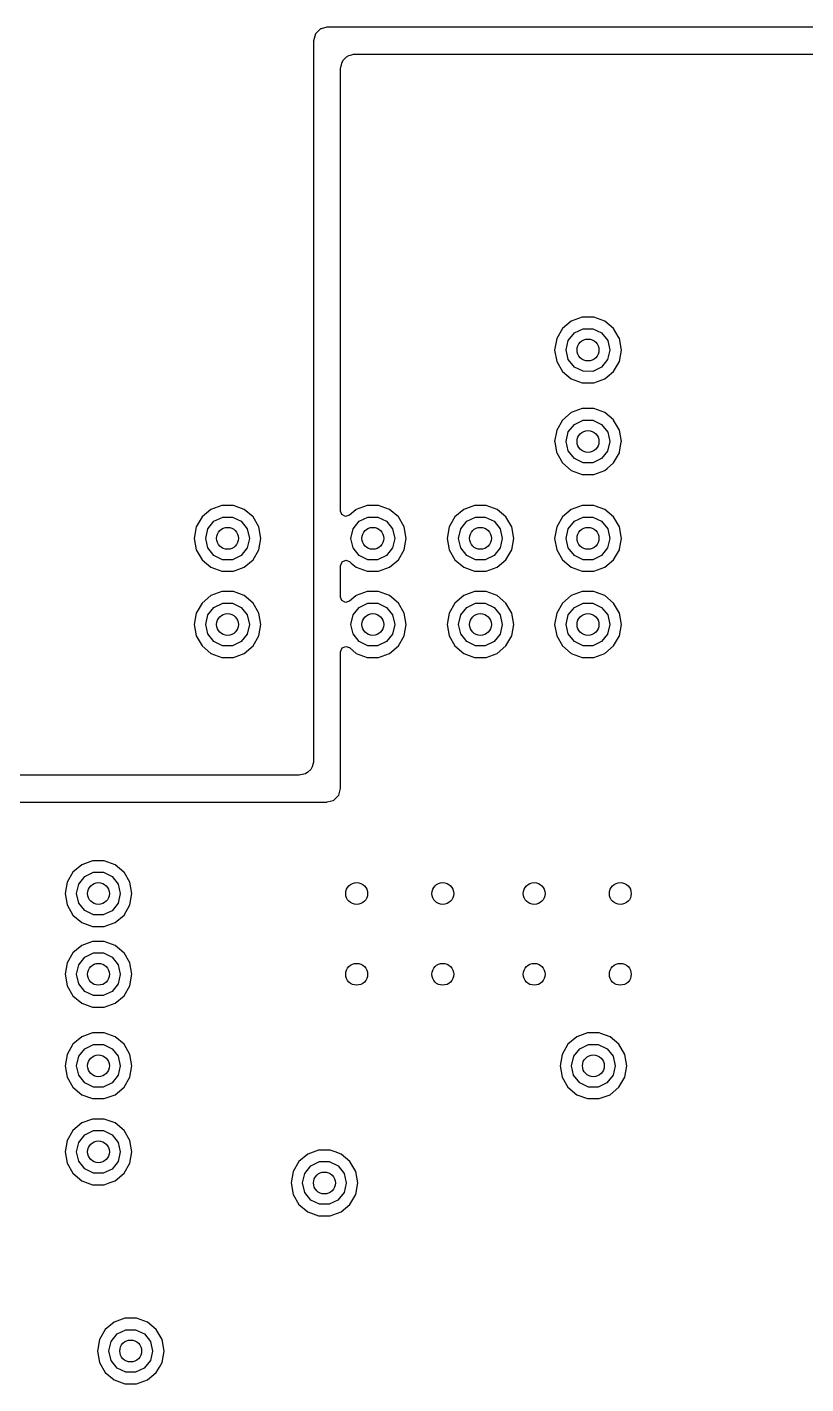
# Model space of a CAD drawing. Extents: x 2.01 to 4.77, y -4.11 to -1.35.
# Drawn here: x 2.2987 to 2.5837, y -2.1321 to -1.6358 of the extents above; entities that cross this region are included whole.
import ezdxf

# ---------------------------------------------------------------- set-up
doc = ezdxf.new("R2010")
doc.units = 0
doc.header["$MEASUREMENT"] = 0
doc.layers.add('BLACK', color=7, linetype='CONTINUOUS')

msp = doc.modelspace()

# ---------------------------------------------------------------- linework, layer by layer
at = {"layer": 'BLACK', "linetype": 'CONTINUOUS'}
for p, q in [((2.40604, -1.6365), (2.40421, -1.63833)), ((2.40629, -1.63643), (2.40604, -1.6365)), ((2.40842, -1.63586), (2.40629, -1.63643)), ((2.40854, -1.63583), (2.40842, -1.63586)), ((2.40842, -1.63586), (2.40842, -1.63586)), ((3.78411, -1.63583), (2.40854, -1.63583)), ((2.40421, -1.63833), (2.40354, -1.64083)), ((2.40354, -1.64083), (2.40354, -1.90419)), ((2.41443, -1.6478), (2.41551, -1.64671)), ((2.41551, -1.64671), (2.41639, -1.6462)), ((2.41639, -1.6462), (2.41702, -1.64604)), ((2.41702, -1.64604), (2.41814, -1.64574)), ((2.41814, -1.64574), (2.41864, -1.64567)), ((2.41864, -1.64567), (3.33682, -1.64567)), ((2.41339, -1.65093), (2.41345, -1.65042)), ((2.41339, -1.81285), (2.41339, -1.65093)), ((2.41345, -1.65042), (2.41392, -1.64868)), ((2.41392, -1.64868), (2.41443, -1.6478)), ((2.49459, -1.74609), (2.49247, -1.74976)), ((2.49783, -1.74337), (2.49459, -1.74609)), ((2.50182, -1.74192), (2.49783, -1.74337)), ((2.49896, -1.74768), (2.50216, -1.74614)), ((2.50606, -1.74192), (2.50182, -1.74192)), ((2.50216, -1.74614), (2.50572, -1.74614)), ((2.50572, -1.74614), (2.50893, -1.74768)), ((2.51004, -1.74337), (2.50606, -1.74192)), ((2.51329, -1.74609), (2.51004, -1.74337)), ((2.51497, -1.74902), (2.51329, -1.74609)), ((2.49247, -1.74976), (2.49173, -1.75394)), ((2.49594, -1.75392), (2.49673, -1.75046)), ((2.49673, -1.75046), (2.49896, -1.74768)), ((2.50893, -1.74768), (2.51115, -1.75047)), ((2.51115, -1.75047), (2.51194, -1.75394)), ((2.51541, -1.74976), (2.51497, -1.74902)), ((2.51614, -1.75394), (2.51541, -1.74976)), ((2.49173, -1.75394), (2.49247, -1.75811)), ((2.49672, -1.75739), (2.49594, -1.75392)), ((2.51194, -1.75396), (2.51113, -1.75743)), ((2.51194, -1.75394), (2.51194, -1.75396)), ((2.51541, -1.75811), (2.51614, -1.75394)), ((2.49247, -1.75811), (2.49459, -1.76178)), ((2.49894, -1.76018), (2.49672, -1.75739)), ((2.50214, -1.76173), (2.49894, -1.76018)), ((2.5057, -1.76174), (2.50214, -1.76173)), ((2.50891, -1.76021), (2.5057, -1.76174)), ((2.51113, -1.75743), (2.50891, -1.76021)), ((2.51329, -1.76178), (2.51541, -1.75811)), ((2.49459, -1.76178), (2.49783, -1.76451)), ((2.49783, -1.76451), (2.50182, -1.76596)), ((2.50182, -1.76596), (2.50606, -1.76596)), ((2.50606, -1.76596), (2.51004, -1.76451)), ((2.51004, -1.76451), (2.51091, -1.76378)), ((2.51091, -1.76378), (2.51329, -1.76178)), ((2.50182, -1.77538), (2.49783, -1.77683)), ((2.50606, -1.77538), (2.50182, -1.77538)), ((2.51004, -1.77683), (2.50606, -1.77538)), ((2.49459, -1.77956), (2.49247, -1.78323)), ((2.49783, -1.77683), (2.49459, -1.77956)), ((2.49673, -1.78392), (2.49896, -1.78114)), ((2.49896, -1.78114), (2.50216, -1.7796)), ((2.50216, -1.7796), (2.50572, -1.7796)), ((2.50572, -1.7796), (2.50893, -1.78115)), ((2.50893, -1.78115), (2.51115, -1.78393)), ((2.51325, -1.77953), (2.51004, -1.77683)), ((2.51329, -1.77956), (2.51325, -1.77953)), ((2.51541, -1.78323), (2.51329, -1.77956)), ((2.49247, -1.78323), (2.49173, -1.7874)), ((2.49594, -1.78739), (2.49673, -1.78392)), ((2.51115, -1.78393), (2.51194, -1.7874)), ((2.51614, -1.7874), (2.51541, -1.78323)), ((2.49173, -1.7874), (2.49176, -1.78757)), ((2.49176, -1.78757), (2.49241, -1.79126)), ((2.49241, -1.79126), (2.49247, -1.79158)), ((2.49672, -1.79086), (2.49594, -1.78739)), ((2.49894, -1.79364), (2.49672, -1.79086)), ((2.51113, -1.7909), (2.50891, -1.79367)), ((2.51194, -1.78743), (2.51113, -1.7909)), ((2.51194, -1.7874), (2.51194, -1.78743)), ((2.51541, -1.79158), (2.51546, -1.79126)), ((2.51546, -1.79126), (2.51611, -1.78757)), ((2.51611, -1.78757), (2.51614, -1.7874)), ((2.49247, -1.79158), (2.49459, -1.79525)), ((2.49459, -1.79525), (2.49783, -1.79797)), ((2.50214, -1.7952), (2.49894, -1.79364)), ((2.5057, -1.79521), (2.50214, -1.7952)), ((2.50891, -1.79367), (2.5057, -1.79521)), ((2.51091, -1.79724), (2.51329, -1.79525)), ((2.51329, -1.79525), (2.51541, -1.79158)), ((2.49783, -1.79797), (2.50182, -1.79942)), ((2.50182, -1.79942), (2.50606, -1.79942)), ((2.50606, -1.79942), (2.51004, -1.79797)), ((2.51004, -1.79797), (2.51091, -1.79724)), ((2.36993, -1.81081), (2.36594, -1.81226)), ((2.37417, -1.81081), (2.36993, -1.81081)), ((2.37815, -1.81226), (2.37417, -1.81081)), ((2.42308, -1.81081), (2.41909, -1.81226)), ((2.42732, -1.81081), (2.42308, -1.81081)), ((2.4313, -1.81226), (2.42732, -1.81081)), ((2.46245, -1.81081), (2.45846, -1.81226)), ((2.46669, -1.81081), (2.46245, -1.81081)), ((2.47067, -1.81226), (2.46669, -1.81081)), ((2.50182, -1.81081), (2.49783, -1.81226)), ((2.50606, -1.81081), (2.50182, -1.81081)), ((2.50663, -1.81102), (2.50606, -1.81081)), ((2.51004, -1.81226), (2.50663, -1.81102)), ((2.3627, -1.81499), (2.36058, -1.81866)), ((2.36594, -1.81226), (2.3627, -1.81499)), ((2.36707, -1.81657), (2.37027, -1.81503)), ((2.37027, -1.81503), (2.37383, -1.81504)), ((2.37383, -1.81504), (2.37704, -1.81658)), ((2.3814, -1.81499), (2.37815, -1.81226)), ((2.38352, -1.81866), (2.3814, -1.81499)), ((2.41384, -1.81411), (2.41339, -1.81285)), ((2.41518, -1.8148), (2.41384, -1.81411)), ((2.41661, -1.81435), (2.41518, -1.8148)), ((2.41896, -1.81237), (2.41661, -1.81435)), ((2.41909, -1.81226), (2.41896, -1.81237)), ((2.42022, -1.81657), (2.42342, -1.81503)), ((2.42342, -1.81503), (2.42698, -1.81504)), ((2.42698, -1.81504), (2.43019, -1.81658)), ((2.43455, -1.81499), (2.4313, -1.81226)), ((2.43667, -1.81866), (2.43455, -1.81499)), ((2.45522, -1.81499), (2.4531, -1.81866)), ((2.45846, -1.81226), (2.45522, -1.81499)), ((2.45959, -1.81657), (2.46279, -1.81503)), ((2.46279, -1.81503), (2.46635, -1.81504)), ((2.46635, -1.81504), (2.46956, -1.81658)), ((2.47392, -1.81499), (2.47067, -1.81226)), ((2.47604, -1.81866), (2.47392, -1.81499)), ((2.49459, -1.81499), (2.49247, -1.81866)), ((2.49783, -1.81226), (2.49459, -1.81499)), ((2.49896, -1.81657), (2.50216, -1.81503)), ((2.50216, -1.81503), (2.50572, -1.81504)), ((2.50572, -1.81504), (2.50893, -1.81658)), ((2.51329, -1.81499), (2.51004, -1.81226)), ((2.51541, -1.81866), (2.51329, -1.81499)), ((2.36058, -1.81866), (2.35984, -1.82283)), ((2.36405, -1.82282), (2.36484, -1.81935)), ((2.36484, -1.81935), (2.36707, -1.81657)), ((2.37704, -1.81658), (2.37926, -1.81937)), ((2.37926, -1.81937), (2.38005, -1.82283)), ((2.38425, -1.82283), (2.38352, -1.81866)), ((2.4172, -1.82282), (2.41799, -1.81935)), ((2.41799, -1.81935), (2.42022, -1.81657)), ((2.43019, -1.81658), (2.43241, -1.81937)), ((2.43241, -1.81937), (2.4332, -1.82283)), ((2.4374, -1.82283), (2.43667, -1.81866)), ((2.4531, -1.81866), (2.45236, -1.82283)), ((2.45657, -1.82282), (2.45736, -1.81935)), ((2.45736, -1.81935), (2.45959, -1.81657)), ((2.46956, -1.81658), (2.47178, -1.81937)), ((2.47178, -1.81937), (2.47257, -1.82283)), ((2.47677, -1.82283), (2.47604, -1.81866)), ((2.49247, -1.81866), (2.49173, -1.82283)), ((2.49594, -1.82282), (2.49673, -1.81935)), ((2.49673, -1.81935), (2.49896, -1.81657)), ((2.50893, -1.81658), (2.51115, -1.81937)), ((2.51115, -1.81937), (2.51194, -1.82283)), ((2.51614, -1.82283), (2.51541, -1.81866)), ((2.35984, -1.82283), (2.36058, -1.82701)), ((2.36483, -1.82629), (2.36405, -1.82282)), ((2.38005, -1.82286), (2.37924, -1.82633)), ((2.38005, -1.82283), (2.38005, -1.82286)), ((2.38352, -1.82701), (2.38425, -1.82283)), ((2.41798, -1.82629), (2.4172, -1.82282)), ((2.4332, -1.82286), (2.43239, -1.82633)), ((2.4332, -1.82283), (2.4332, -1.82286)), ((2.43667, -1.82701), (2.4374, -1.82283)), ((2.45236, -1.82283), (2.4531, -1.82701)), ((2.45735, -1.82629), (2.45657, -1.82282)), ((2.47257, -1.82286), (2.47176, -1.82633)), ((2.47257, -1.82283), (2.47257, -1.82286)), ((2.47604, -1.82701), (2.47677, -1.82283)), ((2.49173, -1.82283), (2.49247, -1.82701)), ((2.49672, -1.82629), (2.49594, -1.82282)), ((2.51194, -1.82286), (2.51113, -1.82633)), ((2.51194, -1.82283), (2.51194, -1.82286)), ((2.51545, -1.82677), (2.51614, -1.82283)), ((2.36058, -1.82701), (2.3627, -1.83068)), ((2.3627, -1.83068), (2.36594, -1.8334)), ((2.36705, -1.82908), (2.36483, -1.82629)), ((2.37025, -1.83063), (2.36705, -1.82908)), ((2.37381, -1.83064), (2.37025, -1.83063)), ((2.37702, -1.8291), (2.37381, -1.83064)), ((2.37924, -1.82633), (2.37702, -1.8291)), ((2.37815, -1.8334), (2.3814, -1.83068)), ((2.3814, -1.83068), (2.38352, -1.82701)), ((2.41396, -1.83143), (2.41535, -1.83086)), ((2.41535, -1.83086), (2.41661, -1.83132)), ((2.42019, -1.82908), (2.41798, -1.82629)), ((2.4234, -1.83063), (2.42019, -1.82908)), ((2.42696, -1.83064), (2.4234, -1.83063)), ((2.43017, -1.8291), (2.42696, -1.83064)), ((2.43239, -1.82633), (2.43017, -1.8291)), ((2.4313, -1.8334), (2.43455, -1.83068)), ((2.43455, -1.83068), (2.43667, -1.82701)), ((2.4531, -1.82701), (2.45522, -1.83068)), ((2.45522, -1.83068), (2.45846, -1.8334)), ((2.45957, -1.82908), (2.45735, -1.82629)), ((2.46277, -1.83063), (2.45957, -1.82908)), ((2.46633, -1.83064), (2.46277, -1.83063)), ((2.46954, -1.8291), (2.46633, -1.83064)), ((2.47176, -1.82633), (2.46954, -1.8291)), ((2.47067, -1.8334), (2.47392, -1.83068)), ((2.47392, -1.83068), (2.47604, -1.82701)), ((2.49247, -1.82701), (2.49459, -1.83068)), ((2.49459, -1.83068), (2.49783, -1.8334)), ((2.49894, -1.82908), (2.49672, -1.82629)), ((2.50214, -1.83063), (2.49894, -1.82908)), ((2.5057, -1.83064), (2.50214, -1.83063)), ((2.50891, -1.8291), (2.5057, -1.83064)), ((2.51113, -1.82633), (2.50891, -1.8291)), ((2.51004, -1.8334), (2.51329, -1.83068)), ((2.51329, -1.83068), (2.51541, -1.82701)), ((2.51541, -1.82701), (2.51545, -1.82677)), ((2.36594, -1.8334), (2.36993, -1.83485)), ((2.36993, -1.83485), (2.37417, -1.83485)), ((2.37417, -1.83485), (2.37815, -1.8334)), ((2.41339, -1.83282), (2.41396, -1.83143)), ((2.41339, -1.84435), (2.41339, -1.83282)), ((2.41661, -1.83132), (2.41729, -1.83189)), ((2.41729, -1.83189), (2.41909, -1.8334)), ((2.41909, -1.8334), (2.42308, -1.83485)), ((2.42308, -1.83485), (2.42732, -1.83485)), ((2.42732, -1.83485), (2.4313, -1.8334)), ((2.45846, -1.8334), (2.46245, -1.83485)), ((2.46245, -1.83485), (2.46669, -1.83485)), ((2.46669, -1.83485), (2.47067, -1.8334)), ((2.49783, -1.8334), (2.50182, -1.83485)), ((2.50182, -1.83485), (2.50606, -1.83485)), ((2.50606, -1.83485), (2.51004, -1.8334)), ((2.36594, -1.84376), (2.3627, -1.84649)), ((2.36993, -1.84231), (2.36594, -1.84376)), ((2.37417, -1.84231), (2.36993, -1.84231)), ((2.37815, -1.84376), (2.37417, -1.84231)), ((2.3814, -1.84649), (2.37815, -1.84376)), ((2.41384, -1.84561), (2.41339, -1.84435)), ((2.41518, -1.8463), (2.41384, -1.84561)), ((2.41661, -1.84585), (2.41518, -1.8463)), ((2.41896, -1.84387), (2.41661, -1.84585)), ((2.41909, -1.84376), (2.41896, -1.84387)), ((2.42308, -1.84231), (2.41909, -1.84376)), ((2.42732, -1.84231), (2.42308, -1.84231)), ((2.4313, -1.84376), (2.42732, -1.84231)), ((2.43455, -1.84649), (2.4313, -1.84376)), ((2.45846, -1.84376), (2.45522, -1.84649)), ((2.46245, -1.84231), (2.45846, -1.84376)), ((2.46669, -1.84231), (2.46245, -1.84231)), ((2.47067, -1.84376), (2.46669, -1.84231)), ((2.47392, -1.84649), (2.47067, -1.84376)), ((2.49783, -1.84376), (2.49459, -1.84649)), ((2.50182, -1.84231), (2.49783, -1.84376)), ((2.50606, -1.84231), (2.50182, -1.84231)), ((2.50663, -1.84252), (2.50606, -1.84231)), ((2.51004, -1.84376), (2.50663, -1.84252)), ((2.51329, -1.84649), (2.51004, -1.84376)), ((2.36058, -1.85016), (2.35984, -1.85433)), ((2.3627, -1.84649), (2.36058, -1.85016)), ((2.36405, -1.85432), (2.36484, -1.85085)), ((2.36484, -1.85085), (2.36707, -1.84807)), ((2.36707, -1.84807), (2.37027, -1.84653)), ((2.37027, -1.84653), (2.37383, -1.84653)), ((2.37383, -1.84653), (2.37704, -1.84808)), ((2.37704, -1.84808), (2.37926, -1.85086)), ((2.37926, -1.85086), (2.38005, -1.85433)), ((2.38352, -1.85016), (2.3814, -1.84649)), ((2.38425, -1.85433), (2.38352, -1.85016)), ((2.4172, -1.85432), (2.41799, -1.85085)), ((2.41799, -1.85085), (2.42022, -1.84807)), ((2.42022, -1.84807), (2.42342, -1.84653)), ((2.42342, -1.84653), (2.42698, -1.84653)), ((2.42698, -1.84653), (2.43019, -1.84808)), ((2.43019, -1.84808), (2.43241, -1.85086)), ((2.43241, -1.85086), (2.4332, -1.85433)), ((2.43667, -1.85016), (2.43455, -1.84649)), ((2.4374, -1.85433), (2.43667, -1.85016)), ((2.4531, -1.85016), (2.45236, -1.85433)), ((2.45522, -1.84649), (2.4531, -1.85016)), ((2.45657, -1.85432), (2.45736, -1.85085)), ((2.45736, -1.85085), (2.45959, -1.84807)), ((2.45959, -1.84807), (2.46279, -1.84653)), ((2.46279, -1.84653), (2.46635, -1.84653)), ((2.46635, -1.84653), (2.46956, -1.84808)), ((2.46956, -1.84808), (2.47178, -1.85086)), ((2.47178, -1.85086), (2.47257, -1.85433)), ((2.47604, -1.85016), (2.47392, -1.84649)), ((2.47677, -1.85433), (2.47604, -1.85016)), ((2.49247, -1.85016), (2.49173, -1.85433)), ((2.49459, -1.84649), (2.49247, -1.85016)), ((2.49594, -1.85432), (2.49673, -1.85085)), ((2.49673, -1.85085), (2.49896, -1.84807)), ((2.49896, -1.84807), (2.50216, -1.84653)), ((2.50216, -1.84653), (2.50572, -1.84653)), ((2.50572, -1.84653), (2.50893, -1.84808)), ((2.50893, -1.84808), (2.51115, -1.85086)), ((2.51115, -1.85086), (2.51194, -1.85433)), ((2.51541, -1.85016), (2.51329, -1.84649)), ((2.51614, -1.85433), (2.51541, -1.85016)), ((2.35984, -1.85433), (2.36058, -1.85851)), ((2.36483, -1.85779), (2.36405, -1.85432)), ((2.38005, -1.85436), (2.37924, -1.85783)), ((2.38005, -1.85433), (2.38005, -1.85436)), ((2.38352, -1.85851), (2.38425, -1.85433)), ((2.41798, -1.85779), (2.4172, -1.85432)), ((2.4332, -1.85436), (2.43239, -1.85783)), ((2.4332, -1.85433), (2.4332, -1.85436)), ((2.43667, -1.85851), (2.4374, -1.85433)), ((2.45236, -1.85433), (2.4531, -1.85851)), ((2.45735, -1.85779), (2.45657, -1.85432)), ((2.47257, -1.85436), (2.47176, -1.85783)), ((2.47257, -1.85433), (2.47257, -1.85436)), ((2.47604, -1.85851), (2.47677, -1.85433)), ((2.49173, -1.85433), (2.49247, -1.85851)), ((2.49672, -1.85779), (2.49594, -1.85432)), ((2.51194, -1.85436), (2.51113, -1.85783)), ((2.51194, -1.85433), (2.51194, -1.85436)), ((2.51541, -1.85851), (2.51614, -1.85433)), ((2.36058, -1.85851), (2.3627, -1.86218)), ((2.36705, -1.86057), (2.36483, -1.85779)), ((2.37025, -1.86213), (2.36705, -1.86057)), ((2.37702, -1.8606), (2.37381, -1.86213)), ((2.37924, -1.85783), (2.37702, -1.8606)), ((2.3814, -1.86218), (2.38352, -1.85851)), ((2.42019, -1.86057), (2.41798, -1.85779)), ((2.4234, -1.86213), (2.42019, -1.86057)), ((2.43017, -1.8606), (2.42696, -1.86213)), ((2.43239, -1.85783), (2.43017, -1.8606)), ((2.43455, -1.86218), (2.43667, -1.85851)), ((2.4531, -1.85851), (2.45522, -1.86218)), ((2.45957, -1.86057), (2.45735, -1.85779)), ((2.46277, -1.86213), (2.45957, -1.86057)), ((2.46954, -1.8606), (2.46633, -1.86213)), ((2.47176, -1.85783), (2.46954, -1.8606)), ((2.47392, -1.86218), (2.47604, -1.85851)), ((2.49247, -1.85851), (2.49459, -1.86218)), ((2.49894, -1.86057), (2.49672, -1.85779)), ((2.50214, -1.86213), (2.49894, -1.86057)), ((2.50891, -1.8606), (2.5057, -1.86213)), ((2.51113, -1.85783), (2.50891, -1.8606)), ((2.51329, -1.86218), (2.51541, -1.85851)), ((2.3627, -1.86218), (2.36594, -1.8649)), ((2.36594, -1.8649), (2.36993, -1.86635)), ((2.37381, -1.86213), (2.37025, -1.86213)), ((2.37417, -1.86635), (2.37815, -1.8649)), ((2.37815, -1.8649), (2.3814, -1.86218)), ((2.41339, -1.86432), (2.41396, -1.86293)), ((2.41339, -1.91429), (2.41339, -1.86432)), ((2.41396, -1.86293), (2.41535, -1.86235)), ((2.41535, -1.86235), (2.41661, -1.86281)), ((2.41661, -1.86281), (2.41909, -1.8649)), ((2.41909, -1.8649), (2.42308, -1.86635)), ((2.42696, -1.86213), (2.4234, -1.86213)), ((2.42732, -1.86635), (2.4313, -1.8649)), ((2.4313, -1.8649), (2.43455, -1.86218)), ((2.45522, -1.86218), (2.45846, -1.8649)), ((2.45846, -1.8649), (2.46245, -1.86635)), ((2.46633, -1.86213), (2.46277, -1.86213)), ((2.46669, -1.86635), (2.47067, -1.8649)), ((2.47067, -1.8649), (2.47392, -1.86218)), ((2.49459, -1.86218), (2.49783, -1.8649)), ((2.49783, -1.8649), (2.50182, -1.86635)), ((2.5057, -1.86213), (2.50214, -1.86213)), ((2.50606, -1.86635), (2.51004, -1.8649)), ((2.51004, -1.8649), (2.51329, -1.86218)), ((2.36993, -1.86635), (2.37417, -1.86635)), ((2.42308, -1.86635), (2.42732, -1.86635)), ((2.46245, -1.86635), (2.46669, -1.86635)), ((2.50182, -1.86635), (2.50606, -1.86635)), ((2.40348, -1.9047), (2.40301, -1.90644)), ((2.40354, -1.90419), (2.40348, -1.9047)), ((2.39829, -1.90945), (2.19791, -1.90945)), ((2.39879, -1.90938), (2.39829, -1.90945)), ((2.40054, -1.90891), (2.39879, -1.90938)), ((2.40141, -1.90841), (2.40054, -1.90891)), ((2.4025, -1.90732), (2.40141, -1.90841)), ((2.40301, -1.90644), (2.4025, -1.90732)), ((2.41272, -1.91679), (2.4131, -1.91535)), ((2.4131, -1.91535), (2.41339, -1.91429)), ((2.20801, -1.91929), (2.40839, -1.91929)), ((2.40839, -1.91929), (2.40851, -1.91926)), ((2.40851, -1.91926), (2.41064, -1.91869)), ((2.40851, -1.91926), (2.40851, -1.91926)), ((2.41064, -1.91869), (2.41089, -1.91862)), ((2.41089, -1.91862), (2.41272, -1.91679)), ((2.31545, -1.94491), (2.31333, -1.94858)), ((2.3187, -1.94219), (2.31545, -1.94491)), ((2.32268, -1.94074), (2.3187, -1.94219)), ((2.31982, -1.9465), (2.32303, -1.94495)), ((2.32692, -1.94074), (2.32268, -1.94074)), ((2.32303, -1.94495), (2.32659, -1.94496)), ((2.32659, -1.94496), (2.32979, -1.9465)), ((2.33091, -1.94219), (2.32692, -1.94074)), ((2.33412, -1.94488), (2.33091, -1.94219)), ((2.33415, -1.94491), (2.33412, -1.94488)), ((2.33627, -1.94858), (2.33415, -1.94491)), ((2.31333, -1.94858), (2.3126, -1.95276)), ((2.3168, -1.95274), (2.3176, -1.94927)), ((2.3176, -1.94927), (2.31982, -1.9465)), ((2.32979, -1.9465), (2.33201, -1.94929)), ((2.33201, -1.94929), (2.3328, -1.95276)), ((2.33701, -1.95276), (2.33627, -1.94858)), ((2.3126, -1.95276), (2.31333, -1.95693)), ((2.31759, -1.95621), (2.3168, -1.95274)), ((2.3328, -1.95278), (2.332, -1.95625)), ((2.3328, -1.95276), (2.3328, -1.95278)), ((2.33627, -1.95693), (2.33701, -1.95276)), ((2.31333, -1.95693), (2.31545, -1.9606)), ((2.3198, -1.959), (2.31759, -1.95621)), ((2.323, -1.96055), (2.3198, -1.959)), ((2.32977, -1.95903), (2.32656, -1.96056)), ((2.332, -1.95625), (2.32977, -1.95903)), ((2.33415, -1.9606), (2.33627, -1.95693)), ((2.31545, -1.9606), (2.3187, -1.96333)), ((2.3187, -1.96333), (2.32268, -1.96478)), ((2.32268, -1.96478), (2.32692, -1.96478)), ((2.32656, -1.96056), (2.323, -1.96055)), ((2.32692, -1.96478), (2.33091, -1.96333)), ((2.33091, -1.96333), (2.33415, -1.9606)), ((2.31545, -1.97444), (2.31333, -1.97811)), ((2.3187, -1.97171), (2.31545, -1.97444)), ((2.32268, -1.97026), (2.3187, -1.97171)), ((2.31982, -1.97602), (2.32303, -1.97448)), ((2.32692, -1.97026), (2.32268, -1.97026)), ((2.32303, -1.97448), (2.32659, -1.97449)), ((2.32659, -1.97449), (2.32979, -1.97603)), ((2.33091, -1.97171), (2.32692, -1.97026)), ((2.33412, -1.97441), (2.33091, -1.97171)), ((2.33415, -1.97444), (2.33412, -1.97441)), ((2.33627, -1.97811), (2.33415, -1.97444)), ((2.31333, -1.97811), (2.3126, -1.98228)), ((2.3168, -1.98227), (2.3176, -1.9788)), ((2.3176, -1.9788), (2.31982, -1.97602)), ((2.32979, -1.97603), (2.33201, -1.97881)), ((2.33201, -1.97881), (2.3328, -1.98228)), ((2.33701, -1.98228), (2.33627, -1.97811)), ((2.3126, -1.98228), (2.31333, -1.98646)), ((2.31759, -1.98574), (2.3168, -1.98227)), ((2.3328, -1.98231), (2.332, -1.98578)), ((2.3328, -1.98228), (2.3328, -1.98231)), ((2.33627, -1.98646), (2.33701, -1.98228)), ((2.31333, -1.98646), (2.31545, -1.99013)), ((2.3198, -1.98853), (2.31759, -1.98574)), ((2.323, -1.99008), (2.3198, -1.98853)), ((2.32977, -1.98855), (2.32656, -1.99009)), ((2.332, -1.98578), (2.32977, -1.98855)), ((2.33415, -1.99013), (2.33627, -1.98646)), ((2.31545, -1.99013), (2.3187, -1.99285)), ((2.3187, -1.99285), (2.32268, -1.9943)), ((2.32268, -1.9943), (2.32692, -1.9943)), ((2.32656, -1.99009), (2.323, -1.99008)), ((2.32692, -1.9943), (2.33091, -1.99285)), ((2.33091, -1.99285), (2.33415, -1.99013)), ((2.32268, -2.00373), (2.3187, -2.00518)), ((2.32692, -2.00373), (2.32268, -2.00373)), ((2.33091, -2.00518), (2.32692, -2.00373)), ((2.50379, -2.00373), (2.4998, -2.00518)), ((2.50802, -2.00373), (2.50379, -2.00373)), ((2.5086, -2.00394), (2.50802, -2.00373)), ((2.51201, -2.00518), (2.5086, -2.00394)), ((2.31545, -2.0079), (2.31333, -2.01157)), ((2.3187, -2.00518), (2.31545, -2.0079)), ((2.3176, -2.01227), (2.31982, -2.00949)), ((2.31982, -2.00949), (2.32303, -2.00795)), ((2.32303, -2.00795), (2.32659, -2.00795)), ((2.32659, -2.00795), (2.32979, -2.0095)), ((2.32979, -2.0095), (2.33201, -2.01228)), ((2.33415, -2.0079), (2.33091, -2.00518)), ((2.33627, -2.01157), (2.33415, -2.0079)), ((2.49656, -2.0079), (2.49444, -2.01157)), ((2.4998, -2.00518), (2.49656, -2.0079)), ((2.4987, -2.01227), (2.50093, -2.00949)), ((2.50093, -2.00949), (2.50413, -2.00795)), ((2.50413, -2.00795), (2.50769, -2.00795)), ((2.50769, -2.00795), (2.5109, -2.0095)), ((2.5109, -2.0095), (2.51311, -2.01228)), ((2.51526, -2.0079), (2.51201, -2.00518)), ((2.51737, -2.01157), (2.51526, -2.0079)), ((2.31333, -2.01157), (2.3126, -2.01575)), ((2.3168, -2.01573), (2.3176, -2.01227)), ((2.33201, -2.01228), (2.3328, -2.01575)), ((2.33701, -2.01575), (2.33627, -2.01157)), ((2.49444, -2.01157), (2.4937, -2.01575)), ((2.49791, -2.01573), (2.4987, -2.01227)), ((2.51311, -2.01228), (2.51391, -2.01575)), ((2.51811, -2.01575), (2.51737, -2.01157)), ((2.3126, -2.01575), (2.31333, -2.01992)), ((2.31759, -2.0192), (2.3168, -2.01573)), ((2.3198, -2.02199), (2.31759, -2.0192)), ((2.332, -2.01924), (2.32977, -2.02202)), ((2.3328, -2.01578), (2.332, -2.01924)), ((2.3328, -2.01575), (2.3328, -2.01578)), ((2.33627, -2.01992), (2.33701, -2.01575)), ((2.4937, -2.01575), (2.49444, -2.01992)), ((2.49869, -2.0192), (2.49791, -2.01573)), ((2.5009, -2.02199), (2.49869, -2.0192)), ((2.5131, -2.01924), (2.51087, -2.02202)), ((2.51391, -2.01578), (2.5131, -2.01924)), ((2.51391, -2.01575), (2.51391, -2.01578)), ((2.51737, -2.01992), (2.51811, -2.01575)), ((2.31333, -2.01992), (2.31545, -2.02359)), ((2.31545, -2.02359), (2.3187, -2.02632)), ((2.323, -2.02354), (2.3198, -2.02199)), ((2.32656, -2.02355), (2.323, -2.02354)), ((2.32977, -2.02202), (2.32656, -2.02355)), ((2.33091, -2.02632), (2.33415, -2.02359)), ((2.33415, -2.02359), (2.33627, -2.01992)), ((2.49444, -2.01992), (2.49656, -2.02359)), ((2.49656, -2.02359), (2.4998, -2.02632)), ((2.50411, -2.02354), (2.5009, -2.02199)), ((2.50766, -2.02355), (2.50411, -2.02354)), ((2.51087, -2.02202), (2.50766, -2.02355)), ((2.51201, -2.02632), (2.51526, -2.02359)), ((2.51526, -2.02359), (2.51737, -2.01992)), ((2.3187, -2.02632), (2.32268, -2.02777)), ((2.32268, -2.02777), (2.32692, -2.02777)), ((2.32692, -2.02777), (2.33091, -2.02632)), ((2.4998, -2.02632), (2.50379, -2.02777)), ((2.50379, -2.02777), (2.50802, -2.02777)), ((2.50802, -2.02777), (2.51201, -2.02632)), ((2.31545, -2.0394), (2.31333, -2.04307)), ((2.3187, -2.03667), (2.31545, -2.0394)), ((2.32268, -2.03522), (2.3187, -2.03667)), ((2.31982, -2.04098), (2.32303, -2.03944)), ((2.32692, -2.03522), (2.32268, -2.03522)), ((2.32303, -2.03944), (2.32659, -2.03945)), ((2.32659, -2.03945), (2.32979, -2.04099)), ((2.33091, -2.03667), (2.32692, -2.03522)), ((2.33415, -2.0394), (2.33091, -2.03667)), ((2.33627, -2.04307), (2.33415, -2.0394)), ((2.31333, -2.04307), (2.3126, -2.04724)), ((2.3168, -2.04723), (2.3176, -2.04376)), ((2.3176, -2.04376), (2.31982, -2.04098)), ((2.32979, -2.04099), (2.33201, -2.04377)), ((2.33201, -2.04377), (2.3328, -2.04724)), ((2.33701, -2.04724), (2.33627, -2.04307)), ((2.3126, -2.04724), (2.31333, -2.05142)), ((2.31759, -2.0507), (2.3168, -2.04723)), ((2.3328, -2.04727), (2.332, -2.05074)), ((2.3328, -2.04724), (2.3328, -2.04727)), ((2.33627, -2.05142), (2.33701, -2.04724)), ((2.40138, -2.04805), (2.39813, -2.05078)), ((2.40536, -2.0466), (2.40138, -2.04805)), ((2.4096, -2.0466), (2.40536, -2.0466)), ((2.41136, -2.04724), (2.4096, -2.0466)), ((2.41358, -2.04805), (2.41136, -2.04724)), ((2.41683, -2.05078), (2.41358, -2.04805)), ((2.31333, -2.05142), (2.31545, -2.05509)), ((2.3198, -2.05349), (2.31759, -2.0507)), ((2.323, -2.05504), (2.3198, -2.05349)), ((2.32977, -2.05351), (2.32656, -2.05505)), ((2.332, -2.05074), (2.32977, -2.05351)), ((2.33415, -2.05509), (2.33627, -2.05142)), ((2.39601, -2.05445), (2.39528, -2.05862)), ((2.39813, -2.05078), (2.39601, -2.05445)), ((2.40028, -2.05514), (2.4025, -2.05236)), ((2.4025, -2.05236), (2.40571, -2.05082)), ((2.40571, -2.05082), (2.40927, -2.05082)), ((2.40927, -2.05082), (2.41247, -2.05237)), ((2.41247, -2.05237), (2.41469, -2.05515)), ((2.41895, -2.05445), (2.41683, -2.05078)), ((2.41969, -2.05862), (2.41895, -2.05445)), ((2.31545, -2.05509), (2.3187, -2.05781)), ((2.3187, -2.05781), (2.32268, -2.05926)), ((2.32268, -2.05926), (2.32692, -2.05926)), ((2.32656, -2.05505), (2.323, -2.05504)), ((2.32692, -2.05926), (2.32869, -2.05862)), ((2.32869, -2.05862), (2.33091, -2.05781)), ((2.33091, -2.05781), (2.33415, -2.05509)), ((2.39528, -2.05862), (2.39601, -2.0628)), ((2.39948, -2.05861), (2.40028, -2.05514)), ((2.40027, -2.06208), (2.39948, -2.05861)), ((2.41548, -2.05865), (2.41468, -2.06212)), ((2.41469, -2.05515), (2.41548, -2.05862)), ((2.41548, -2.05862), (2.41548, -2.05865)), ((2.41895, -2.0628), (2.41969, -2.05862)), ((2.39601, -2.0628), (2.39813, -2.06647)), ((2.40248, -2.06487), (2.40027, -2.06208)), ((2.41468, -2.06212), (2.41245, -2.06489)), ((2.41683, -2.06647), (2.41895, -2.0628)), ((2.39813, -2.06647), (2.40138, -2.06919)), ((2.40138, -2.06919), (2.40536, -2.07064)), ((2.40568, -2.06642), (2.40248, -2.06487)), ((2.40924, -2.06643), (2.40568, -2.06642)), ((2.41245, -2.06489), (2.40924, -2.06643)), ((2.4096, -2.07064), (2.41358, -2.06919)), ((2.41358, -2.06919), (2.41683, -2.06647)), ((2.40536, -2.07064), (2.4096, -2.07064)), ((2.33449, -2.10806), (2.33051, -2.10951)), ((2.33873, -2.10806), (2.33449, -2.10806)), ((2.34272, -2.10951), (2.33873, -2.10806)), ((2.32726, -2.11223), (2.32515, -2.1159)), ((2.33051, -2.10951), (2.32726, -2.11223)), ((2.32941, -2.1166), (2.33163, -2.11382)), ((2.33163, -2.11382), (2.33484, -2.11228)), ((2.33484, -2.11228), (2.3384, -2.11228)), ((2.3384, -2.11228), (2.34161, -2.11383)), ((2.34161, -2.11383), (2.34382, -2.11661)), ((2.34596, -2.11223), (2.34272, -2.10951)), ((2.34808, -2.1159), (2.34596, -2.11223)), ((2.32515, -2.1159), (2.32441, -2.12008)), ((2.32861, -2.12006), (2.32941, -2.1166)), ((2.34382, -2.11661), (2.34461, -2.12008)), ((2.34882, -2.12008), (2.34808, -2.1159)), ((2.32441, -2.12008), (2.32515, -2.12425)), ((2.3294, -2.12354), (2.32861, -2.12006)), ((2.33161, -2.12632), (2.3294, -2.12354)), ((2.34381, -2.12357), (2.34158, -2.12635)), ((2.34461, -2.12011), (2.34381, -2.12357)), ((2.34461, -2.12008), (2.34461, -2.12011)), ((2.34808, -2.12425), (2.34882, -2.12008)), ((2.32515, -2.12425), (2.32726, -2.12792)), ((2.32726, -2.12792), (2.33051, -2.13065)), ((2.33481, -2.12787), (2.33161, -2.12632)), ((2.33837, -2.12788), (2.33481, -2.12787)), ((2.34158, -2.12635), (2.33837, -2.12788)), ((2.34272, -2.13065), (2.34596, -2.12792)), ((2.34596, -2.12792), (2.34708, -2.12598)), ((2.34708, -2.12598), (2.34808, -2.12425)), ((2.33051, -2.13065), (2.33449, -2.1321)), ((2.33449, -2.1321), (2.33873, -2.1321)), ((2.33873, -2.1321), (2.34272, -2.13065))]:
    msp.add_line(p, q, dxfattribs=at)
at = {"layer": 'BLACK'}
for centre in [(2.50394, -1.75394), (2.50394, -1.7874), (2.37205, -1.82283), (2.4252, -1.82283), (2.46457, -1.82283), (2.50394, -1.82283), (2.37205, -1.85433), (2.4252, -1.85433), (2.46457, -1.85433), (2.50394, -1.85433), (2.3248, -1.95276), (2.41929, -1.95276), (2.45079, -1.95276), (2.48425, -1.95276), (2.51575, -1.95276), (2.3248, -1.98228), (2.41929, -1.98228), (2.45079, -1.98228), (2.48425, -1.98228), (2.51575, -1.98228), (2.3248, -2.01575), (2.50591, -2.01575), (2.3248, -2.04724), (2.40748, -2.05862), (2.33661, -2.12008)]:
    msp.add_circle(centre, 0.004, dxfattribs=at)

doc.saveas('drawing.dxf')
